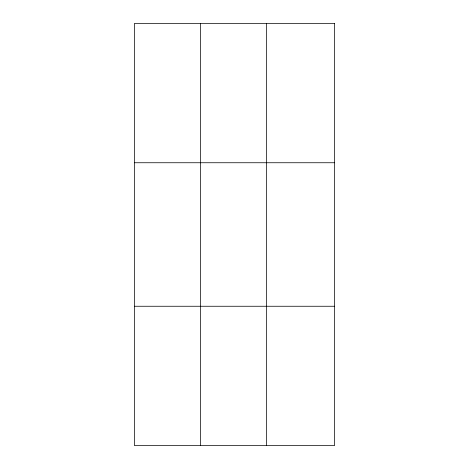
<?xml version="1.0" encoding="UTF-8"?>
<svg xmlns="http://www.w3.org/2000/svg" width="469" height="469" viewBox="0 0 469 469"><rect width="100%" height="100%" fill="white"/><g stroke="black" fill="none" stroke-linecap="round" stroke-linejoin="round"><path stroke-width="0.7" d="M200.468 445.55L200.468 23.45M266.527 445.55L266.527 23.45M134.41 162.743L334.59 162.743M134.41 306.257L334.59 306.257M334.59 23.45L334.59 445.55L134.41 445.55L134.41 23.45L334.59 23.45"/></g></svg>
